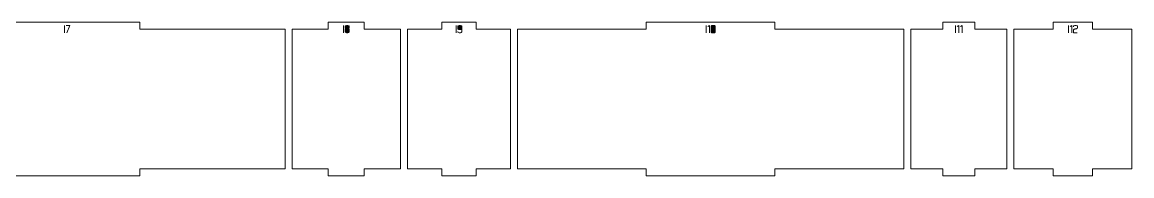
# Model space of a CAD drawing. Header units: centimetres. Extents: x -249 to 275, y -506 to 461.
# Drawn here: x -185.85 to -138.28, y -199.91 to -193.31 of the extents above; entities that cross this region are included whole.
import ezdxf

# ---------------------------------------------------------------- set-up
doc = ezdxf.new("R2010")
doc.units = ezdxf.units.CM
doc.header["$MEASUREMENT"] = 0
doc.layers.add('Capa 1', color=7, linetype='Continuous')

msp = doc.modelspace()

# ---------------------------------------------------------------- hatches: boundary and pattern name
at = {"layer": 'Capa 1', "true_color": 0x3e4095}
h = msp.add_hatch(color=175, dxfattribs=at)
edge = h.paths.add_edge_path()
edge.add_spline(control_points=[(-184.04677, -193.766), (-184.04677, -193.766), (-184.04677, -193.4491), (-184.04677, -193.4491), (-184.04677, -193.4491), (-184.04677, -193.766), (-184.04677, -193.766)], knot_values=[0, 0, 0, 0, 0.5, 0.5, 0.5, 1, 1, 1, 1], degree=3, periodic=1)
h = msp.add_hatch(color=175, dxfattribs=at)
edge = h.paths.add_edge_path()
edge.add_spline(control_points=[(-183.93487, -193.766), (-183.93487, -193.766), (-183.81379, -193.44956), (-183.81379, -193.44956), (-183.81379, -193.44956), (-183.97339, -193.44956), (-183.97339, -193.44956), (-183.97339, -193.44956), (-183.81379, -193.44956), (-183.81379, -193.44956), (-183.81379, -193.44956), (-183.93487, -193.766), (-183.93487, -193.766)], knot_values=[0, 0, 0, 0, 0.25, 0.25, 0.25, 0.5, 0.5, 0.5, 0.75, 0.75, 0.75, 1, 1, 1, 1], degree=3, periodic=1)
h = msp.add_hatch(color=175, dxfattribs=at)
edge = h.paths.add_edge_path()
edge.add_spline(control_points=[(-172.07949, -193.766), (-172.07949, -193.766), (-172.07949, -193.4491), (-172.07949, -193.4491), (-172.07949, -193.4491), (-172.07949, -193.766), (-172.07949, -193.766)], knot_values=[0, 0, 0, 0, 0.5, 0.5, 0.5, 1, 1, 1, 1], degree=3, periodic=1)
h = msp.add_hatch(color=175, dxfattribs=at)
edge = h.paths.add_edge_path()
edge.add_spline(control_points=[(-172.00611, -193.55917), (-172.00611, -193.56712), (-172.00045, -193.5743), (-171.98914, -193.58072), (-171.97783, -193.58714), (-171.95597, -193.59142), (-171.92356, -193.59356), (-171.89115, -193.59142), (-171.86929, -193.58714), (-171.85798, -193.58072), (-171.84667, -193.5743), (-171.84101, -193.56712), (-171.84101, -193.55917), (-171.84101, -193.55917), (-171.84101, -193.48487), (-171.84101, -193.48487), (-171.84101, -193.47509), (-171.84888, -193.46676), (-171.86463, -193.45988), (-171.88037, -193.453), (-171.90002, -193.44956), (-171.92356, -193.44956), (-171.9471, -193.44956), (-171.96675, -193.453), (-171.98249, -193.45988), (-171.99824, -193.46676), (-172.00611, -193.47509), (-172.00611, -193.48487), (-172.00611, -193.48487), (-172.00611, -193.55917), (-172.00611, -193.55917)], knot_values=[0, 0, 0, 0, 0.1, 0.1, 0.1, 0.2, 0.2, 0.2, 0.3, 0.3, 0.3, 0.4, 0.4, 0.4, 0.5, 0.5, 0.5, 0.6, 0.6, 0.6, 0.7, 0.7, 0.7, 0.8, 0.8, 0.8, 0.9, 0.9, 0.9, 1, 1, 1, 1], degree=3, periodic=1)
h = msp.add_hatch(color=175, dxfattribs=at)
edge = h.paths.add_edge_path()
edge.add_spline(control_points=[(-171.92356, -193.766), (-171.9471, -193.766), (-171.96675, -193.76256), (-171.98249, -193.75568), (-171.99824, -193.7488), (-172.00611, -193.74047), (-172.00611, -193.73069), (-172.00611, -193.73069), (-172.00611, -193.6275), (-172.00611, -193.6275), (-172.00611, -193.61924), (-172.00045, -193.61206), (-171.98914, -193.60595), (-171.97783, -193.59983), (-171.95597, -193.5957), (-171.92356, -193.59356), (-171.95597, -193.59142), (-171.97783, -193.58714), (-171.98914, -193.58072), (-172.00045, -193.5743), (-172.00611, -193.56712), (-172.00611, -193.55917), (-172.00611, -193.55917), (-172.00611, -193.48487), (-172.00611, -193.48487), (-172.00611, -193.47509), (-171.99824, -193.46676), (-171.98249, -193.45988), (-171.96675, -193.453), (-171.9471, -193.44956), (-171.92356, -193.44956), (-171.90002, -193.44956), (-171.88037, -193.453), (-171.86463, -193.45988), (-171.84888, -193.46676), (-171.84101, -193.47509), (-171.84101, -193.48487), (-171.84101, -193.48487), (-171.84101, -193.55917), (-171.84101, -193.55917), (-171.84101, -193.56712), (-171.84667, -193.5743), (-171.85798, -193.58072), (-171.86929, -193.58714), (-171.89115, -193.59142), (-171.92356, -193.59356), (-171.89115, -193.5957), (-171.86929, -193.59983), (-171.85798, -193.60595), (-171.84667, -193.61206), (-171.84101, -193.61924), (-171.84101, -193.6275), (-171.84101, -193.6275), (-171.84101, -193.73069), (-171.84101, -193.73069), (-171.84101, -193.74047), (-171.84888, -193.7488), (-171.86463, -193.75568), (-171.88037, -193.76256), (-171.90002, -193.766), (-171.92356, -193.766)], knot_values=[0, 0, 0, 0, 0.05, 0.05, 0.05, 0.1, 0.1, 0.1, 0.15, 0.15, 0.15, 0.2, 0.2, 0.2, 0.25, 0.25, 0.25, 0.3, 0.3, 0.3, 0.35, 0.35, 0.35, 0.4, 0.4, 0.4, 0.45, 0.45, 0.45, 0.5, 0.5, 0.5, 0.55, 0.55, 0.55, 0.6, 0.6, 0.6, 0.65, 0.65, 0.65, 0.7, 0.7, 0.7, 0.75, 0.75, 0.75, 0.8, 0.8, 0.8, 0.85, 0.85, 0.85, 0.9, 0.9, 0.9, 0.95, 0.95, 0.95, 1, 1, 1, 1], degree=3, periodic=1)
h = msp.add_hatch(color=175, dxfattribs=at)
edge = h.paths.add_edge_path()
edge.add_spline(control_points=[(-172.00611, -193.73069), (-172.00611, -193.74047), (-171.99824, -193.7488), (-171.98249, -193.75568), (-171.96675, -193.76256), (-171.9471, -193.766), (-171.92356, -193.766), (-171.90002, -193.766), (-171.88037, -193.76256), (-171.86463, -193.75568), (-171.84888, -193.7488), (-171.84101, -193.74047), (-171.84101, -193.73069), (-171.84101, -193.73069), (-171.84101, -193.6275), (-171.84101, -193.6275), (-171.84101, -193.61924), (-171.84667, -193.61206), (-171.85798, -193.60595), (-171.86929, -193.59983), (-171.89115, -193.5957), (-171.92356, -193.59356), (-171.95597, -193.5957), (-171.97783, -193.59983), (-171.98914, -193.60595), (-172.00045, -193.61206), (-172.00611, -193.61924), (-172.00611, -193.6275), (-172.00611, -193.6275), (-172.00611, -193.73069), (-172.00611, -193.73069)], knot_values=[0, 0, 0, 0, 0.1, 0.1, 0.1, 0.2, 0.2, 0.2, 0.3, 0.3, 0.3, 0.4, 0.4, 0.4, 0.5, 0.5, 0.5, 0.6, 0.6, 0.6, 0.7, 0.7, 0.7, 0.8, 0.8, 0.8, 0.9, 0.9, 0.9, 1, 1, 1, 1], degree=3, periodic=1)
h = msp.add_hatch(color=175, dxfattribs=at)
edge = h.paths.add_edge_path()
edge.add_spline(control_points=[(-167.24817, -193.766), (-167.24817, -193.766), (-167.24817, -193.4491), (-167.24817, -193.4491), (-167.24817, -193.4491), (-167.24817, -193.766), (-167.24817, -193.766)], knot_values=[0, 0, 0, 0, 0.5, 0.5, 0.5, 1, 1, 1, 1], degree=3, periodic=1)
h = msp.add_hatch(color=175, dxfattribs=at)
edge = h.paths.add_edge_path()
edge.add_spline(control_points=[(-167.17479, -193.59219), (-167.17479, -193.60197), (-167.16692, -193.6103), (-167.15117, -193.61718), (-167.13543, -193.62406), (-167.11578, -193.6275), (-167.09224, -193.6275), (-167.069, -193.62811), (-167.04944, -193.62528), (-167.03354, -193.61902), (-167.01764, -193.61275), (-167.00969, -193.6038), (-167.00969, -193.59219), (-167.00969, -193.59219), (-167.00969, -193.48487), (-167.00969, -193.48487), (-167.00969, -193.47509), (-167.01756, -193.46676), (-167.03331, -193.45988), (-167.04905, -193.453), (-167.0687, -193.44956), (-167.09224, -193.44956), (-167.11578, -193.44956), (-167.13543, -193.453), (-167.15117, -193.45988), (-167.16692, -193.46676), (-167.17479, -193.47509), (-167.17479, -193.48487), (-167.17479, -193.48487), (-167.17479, -193.59219), (-167.17479, -193.59219)], knot_values=[0, 0, 0, 0, 0.1, 0.1, 0.1, 0.2, 0.2, 0.2, 0.3, 0.3, 0.3, 0.4, 0.4, 0.4, 0.5, 0.5, 0.5, 0.6, 0.6, 0.6, 0.7, 0.7, 0.7, 0.8, 0.8, 0.8, 0.9, 0.9, 0.9, 1, 1, 1, 1], degree=3, periodic=1)
h = msp.add_hatch(color=175, dxfattribs=at)
edge = h.paths.add_edge_path()
edge.add_spline(control_points=[(-167.09224, -193.766), (-167.11578, -193.766), (-167.13543, -193.76256), (-167.15117, -193.75568), (-167.16692, -193.7488), (-167.17479, -193.74047), (-167.17479, -193.73069), (-167.17479, -193.73069), (-167.17479, -193.70546), (-167.17479, -193.70546), (-167.17479, -193.70546), (-167.17479, -193.73069), (-167.17479, -193.73069), (-167.17479, -193.74047), (-167.16692, -193.7488), (-167.15117, -193.75568), (-167.13543, -193.76256), (-167.11578, -193.766), (-167.09224, -193.766), (-167.0687, -193.766), (-167.04905, -193.76256), (-167.03331, -193.75568), (-167.01756, -193.7488), (-167.00969, -193.74047), (-167.00969, -193.73069), (-167.00969, -193.73069), (-167.00969, -193.59219), (-167.00969, -193.59219), (-167.00969, -193.6038), (-167.01764, -193.61275), (-167.03354, -193.61902), (-167.04944, -193.62528), (-167.069, -193.62811), (-167.09224, -193.6275), (-167.11578, -193.6275), (-167.13543, -193.62406), (-167.15117, -193.61718), (-167.16692, -193.6103), (-167.17479, -193.60197), (-167.17479, -193.59219), (-167.17479, -193.59219), (-167.17479, -193.48487), (-167.17479, -193.48487), (-167.17479, -193.47509), (-167.16692, -193.46676), (-167.15117, -193.45988), (-167.13543, -193.453), (-167.11578, -193.44956), (-167.09224, -193.44956), (-167.0687, -193.44956), (-167.04905, -193.453), (-167.03331, -193.45988), (-167.01756, -193.46676), (-167.00969, -193.47509), (-167.00969, -193.48487), (-167.00969, -193.48487), (-167.00969, -193.59219), (-167.00969, -193.59219), (-167.00969, -193.59219), (-167.00969, -193.73069), (-167.00969, -193.73069), (-167.00969, -193.74047), (-167.01756, -193.7488), (-167.03331, -193.75568), (-167.04905, -193.76256), (-167.0687, -193.766), (-167.09224, -193.766)], knot_values=[0, 0, 0, 0, 0.04545455, 0.04545455, 0.04545455, 0.09090909, 0.09090909, 0.09090909, 0.13636364, 0.13636364, 0.13636364, 0.18181818, 0.18181818, 0.18181818, 0.22727273, 0.22727273, 0.22727273, 0.27272727, 0.27272727, 0.27272727, 0.31818182, 0.31818182, 0.31818182, 0.36363636, 0.36363636, 0.36363636, 0.40909091, 0.40909091, 0.40909091, 0.45454545, 0.45454545, 0.45454545, 0.5, 0.5, 0.5, 0.54545455, 0.54545455, 0.54545455, 0.59090909, 0.59090909, 0.59090909, 0.63636364, 0.63636364, 0.63636364, 0.68181818, 0.68181818, 0.68181818, 0.72727273, 0.72727273, 0.72727273, 0.77272727, 0.77272727, 0.77272727, 0.81818182, 0.81818182, 0.81818182, 0.86363636, 0.86363636, 0.86363636, 0.90909091, 0.90909091, 0.90909091, 0.95454545, 0.95454545, 0.95454545, 1, 1, 1, 1], degree=3, periodic=1)
h = msp.add_hatch(color=175, dxfattribs=at)
edge = h.paths.add_edge_path()
edge.add_spline(control_points=[(-156.52958, -193.766), (-156.52958, -193.766), (-156.52958, -193.4491), (-156.52958, -193.4491), (-156.52958, -193.4491), (-156.52958, -193.766), (-156.52958, -193.766)], knot_values=[0, 0, 0, 0, 0.5, 0.5, 0.5, 1, 1, 1, 1], degree=3, periodic=1)
h = msp.add_hatch(color=175, dxfattribs=at)
edge = h.paths.add_edge_path()
edge.add_spline(control_points=[(-156.38007, -193.4491), (-156.38007, -193.4491), (-156.4562, -193.50184), (-156.4562, -193.50184), (-156.4562, -193.50184), (-156.38007, -193.4491), (-156.38007, -193.4491), (-156.38007, -193.4491), (-156.38007, -193.766), (-156.38007, -193.766), (-156.38007, -193.766), (-156.38007, -193.4491), (-156.38007, -193.4491)], knot_values=[0, 0, 0, 0, 0.25, 0.25, 0.25, 0.5, 0.5, 0.5, 0.75, 0.75, 0.75, 1, 1, 1, 1], degree=3, periodic=1)
h = msp.add_hatch(color=175, dxfattribs=at)
edge = h.paths.add_edge_path()
edge.add_spline(control_points=[(-156.30944, -193.74215), (-156.30944, -193.75194), (-156.30157, -193.75836), (-156.28582, -193.76141), (-156.27008, -193.76447), (-156.25043, -193.766), (-156.22689, -193.766), (-156.20335, -193.766), (-156.1837, -193.76447), (-156.16796, -193.76141), (-156.15221, -193.75836), (-156.14434, -193.75194), (-156.14434, -193.74215), (-156.14434, -193.74215), (-156.14434, -193.47387), (-156.14434, -193.47387), (-156.14434, -193.46408), (-156.15221, -193.45758), (-156.16796, -193.45437), (-156.1837, -193.45116), (-156.20335, -193.44956), (-156.22689, -193.44956), (-156.25043, -193.44956), (-156.27008, -193.45116), (-156.28582, -193.45437), (-156.30157, -193.45758), (-156.30944, -193.46408), (-156.30944, -193.47387), (-156.30944, -193.47387), (-156.30944, -193.74215), (-156.30944, -193.74215)], knot_values=[0, 0, 0, 0, 0.1, 0.1, 0.1, 0.2, 0.2, 0.2, 0.3, 0.3, 0.3, 0.4, 0.4, 0.4, 0.5, 0.5, 0.5, 0.6, 0.6, 0.6, 0.7, 0.7, 0.7, 0.8, 0.8, 0.8, 0.9, 0.9, 0.9, 1, 1, 1, 1], degree=3, periodic=1)
h = msp.add_hatch(color=175, dxfattribs=at)
edge = h.paths.add_edge_path()
edge.add_spline(control_points=[(-156.14434, -193.74215), (-156.14434, -193.75194), (-156.15221, -193.75836), (-156.16796, -193.76141), (-156.1837, -193.76447), (-156.20335, -193.766), (-156.22689, -193.766), (-156.25043, -193.766), (-156.27008, -193.76447), (-156.28582, -193.76141), (-156.30157, -193.75836), (-156.30944, -193.75194), (-156.30944, -193.74215), (-156.30944, -193.74215), (-156.30944, -193.47387), (-156.30944, -193.47387), (-156.30944, -193.46408), (-156.30157, -193.45758), (-156.28582, -193.45437), (-156.27008, -193.45116), (-156.25043, -193.44956), (-156.22689, -193.44956), (-156.20335, -193.44956), (-156.1837, -193.45116), (-156.16796, -193.45437), (-156.15221, -193.45758), (-156.14434, -193.46408), (-156.14434, -193.47387), (-156.14434, -193.47387), (-156.14434, -193.74215), (-156.14434, -193.74215)], knot_values=[0, 0, 0, 0, 0.1, 0.1, 0.1, 0.2, 0.2, 0.2, 0.3, 0.3, 0.3, 0.4, 0.4, 0.4, 0.5, 0.5, 0.5, 0.6, 0.6, 0.6, 0.7, 0.7, 0.7, 0.8, 0.8, 0.8, 0.9, 0.9, 0.9, 1, 1, 1, 1], degree=3, periodic=1)
h = msp.add_hatch(color=175, dxfattribs=at)
edge = h.paths.add_edge_path()
edge.add_spline(control_points=[(-145.84018, -193.766), (-145.84018, -193.766), (-145.84018, -193.4491), (-145.84018, -193.4491), (-145.84018, -193.4491), (-145.84018, -193.766), (-145.84018, -193.766)], knot_values=[0, 0, 0, 0, 0.5, 0.5, 0.5, 1, 1, 1, 1], degree=3, periodic=1)
h = msp.add_hatch(color=175, dxfattribs=at)
edge = h.paths.add_edge_path()
edge.add_spline(control_points=[(-145.69067, -193.4491), (-145.69067, -193.4491), (-145.7668, -193.50184), (-145.7668, -193.50184), (-145.7668, -193.50184), (-145.69067, -193.4491), (-145.69067, -193.4491), (-145.69067, -193.4491), (-145.69067, -193.766), (-145.69067, -193.766), (-145.69067, -193.766), (-145.69067, -193.4491), (-145.69067, -193.4491)], knot_values=[0, 0, 0, 0, 0.25, 0.25, 0.25, 0.5, 0.5, 0.5, 0.75, 0.75, 0.75, 1, 1, 1, 1], degree=3, periodic=1)
h = msp.add_hatch(color=175, dxfattribs=at)
edge = h.paths.add_edge_path()
edge.add_spline(control_points=[(-145.54391, -193.4491), (-145.54391, -193.4491), (-145.62004, -193.50184), (-145.62004, -193.50184), (-145.62004, -193.50184), (-145.54391, -193.4491), (-145.54391, -193.4491), (-145.54391, -193.4491), (-145.54391, -193.766), (-145.54391, -193.766), (-145.54391, -193.766), (-145.54391, -193.4491), (-145.54391, -193.4491)], knot_values=[0, 0, 0, 0, 0.25, 0.25, 0.25, 0.5, 0.5, 0.5, 0.75, 0.75, 0.75, 1, 1, 1, 1], degree=3, periodic=1)
h = msp.add_hatch(color=175, dxfattribs=at)
edge = h.paths.add_edge_path()
edge.add_spline(control_points=[(-140.99591, -193.766), (-140.99591, -193.766), (-140.99591, -193.4491), (-140.99591, -193.4491), (-140.99591, -193.4491), (-140.99591, -193.766), (-140.99591, -193.766)], knot_values=[0, 0, 0, 0, 0.5, 0.5, 0.5, 1, 1, 1, 1], degree=3, periodic=1)
h = msp.add_hatch(color=175, dxfattribs=at)
edge = h.paths.add_edge_path()
edge.add_spline(control_points=[(-140.8464, -193.4491), (-140.8464, -193.4491), (-140.92253, -193.50184), (-140.92253, -193.50184), (-140.92253, -193.50184), (-140.8464, -193.4491), (-140.8464, -193.4491), (-140.8464, -193.4491), (-140.8464, -193.766), (-140.8464, -193.766), (-140.8464, -193.766), (-140.8464, -193.4491), (-140.8464, -193.4491)], knot_values=[0, 0, 0, 0, 0.25, 0.25, 0.25, 0.5, 0.5, 0.5, 0.75, 0.75, 0.75, 1, 1, 1, 1], degree=3, periodic=1)
h = msp.add_hatch(color=175, dxfattribs=at)
edge = h.paths.add_edge_path()
edge.add_spline(control_points=[(-140.77623, -193.766), (-140.77623, -193.766), (-140.77623, -193.63346), (-140.77623, -193.63346), (-140.77531, -193.62154), (-140.76446, -193.61237), (-140.74367, -193.60595), (-140.73511, -193.60533), (-140.72693, -193.60434), (-140.71913, -193.60296), (-140.71134, -193.60159), (-140.70346, -193.60014), (-140.69551, -193.59861), (-140.68084, -193.59616), (-140.6696, -193.59417), (-140.66181, -193.59265), (-140.65401, -193.59112), (-140.64644, -193.58913), (-140.6391, -193.58668), (-140.62015, -193.57965), (-140.61067, -193.57063), (-140.61067, -193.55963), (-140.61067, -193.55963), (-140.61067, -193.48487), (-140.61067, -193.48487), (-140.61067, -193.47509), (-140.61854, -193.46676), (-140.63429, -193.45988), (-140.65003, -193.453), (-140.66968, -193.44956), (-140.69322, -193.44956), (-140.71676, -193.44956), (-140.73641, -193.453), (-140.75215, -193.45988), (-140.7679, -193.46676), (-140.77577, -193.47509), (-140.77577, -193.48487), (-140.77577, -193.48487), (-140.77577, -193.50734), (-140.77577, -193.50734), (-140.77577, -193.50734), (-140.77577, -193.48487), (-140.77577, -193.48487), (-140.77577, -193.47509), (-140.7679, -193.46676), (-140.75215, -193.45988), (-140.73641, -193.453), (-140.71676, -193.44956), (-140.69322, -193.44956), (-140.66968, -193.44956), (-140.65003, -193.453), (-140.63429, -193.45988), (-140.61854, -193.46676), (-140.61067, -193.47509), (-140.61067, -193.48487), (-140.61067, -193.48487), (-140.61067, -193.55963), (-140.61067, -193.55963), (-140.61067, -193.57063), (-140.62015, -193.57965), (-140.6391, -193.58668), (-140.64644, -193.58913), (-140.65401, -193.59112), (-140.66181, -193.59265), (-140.6696, -193.59417), (-140.68084, -193.59616), (-140.69551, -193.59861), (-140.70346, -193.60014), (-140.71134, -193.60159), (-140.71913, -193.60296), (-140.72693, -193.60434), (-140.73511, -193.60533), (-140.74367, -193.60595), (-140.76446, -193.61237), (-140.77531, -193.62154), (-140.77623, -193.63346), (-140.77623, -193.63346), (-140.77623, -193.766), (-140.77623, -193.766), (-140.77623, -193.766), (-140.61938, -193.766), (-140.61938, -193.766), (-140.61938, -193.766), (-140.77623, -193.766), (-140.77623, -193.766)], knot_values=[0, 0, 0, 0, 0.03571429, 0.03571429, 0.03571429, 0.07142857, 0.07142857, 0.07142857, 0.10714286, 0.10714286, 0.10714286, 0.14285714, 0.14285714, 0.14285714, 0.17857143, 0.17857143, 0.17857143, 0.21428571, 0.21428571, 0.21428571, 0.25, 0.25, 0.25, 0.28571429, 0.28571429, 0.28571429, 0.32142857, 0.32142857, 0.32142857, 0.35714286, 0.35714286, 0.35714286, 0.39285714, 0.39285714, 0.39285714, 0.42857143, 0.42857143, 0.42857143, 0.46428571, 0.46428571, 0.46428571, 0.5, 0.5, 0.5, 0.53571429, 0.53571429, 0.53571429, 0.57142857, 0.57142857, 0.57142857, 0.60714286, 0.60714286, 0.60714286, 0.64285714, 0.64285714, 0.64285714, 0.67857143, 0.67857143, 0.67857143, 0.71428571, 0.71428571, 0.71428571, 0.75, 0.75, 0.75, 0.78571429, 0.78571429, 0.78571429, 0.82142857, 0.82142857, 0.82142857, 0.85714286, 0.85714286, 0.85714286, 0.89285714, 0.89285714, 0.89285714, 0.92857143, 0.92857143, 0.92857143, 0.96428571, 0.96428571, 0.96428571, 1, 1, 1, 1], degree=3, periodic=1)

# ---------------------------------------------------------------- linework, layer by layer
at = {"layer": 'Capa 1', "color": 240, "lineweight": 9}
for points in [[(-193.27777, -193.6088), (-193.27777, -193.6088), (-193.27777, -199.6088), (-193.27777, -199.6088), (-193.27777, -199.6088), (-187.04612, -199.6088), (-187.04612, -199.6088), (-187.04612, -199.6088), (-187.04612, -199.9088), (-187.04612, -199.9088), (-187.04612, -199.9088), (-180.81446, -199.9088), (-180.81446, -199.9088), (-180.81446, -199.9088), (-180.81446, -199.6088), (-180.81446, -199.6088), (-180.81446, -199.6088), (-174.5828, -199.6088), (-174.5828, -199.6088), (-174.5828, -199.6088), (-174.5828, -193.6088), (-174.5828, -193.6088), (-174.5828, -193.6088), (-180.81446, -193.6088), (-180.81446, -193.6088), (-180.81446, -193.6088), (-180.81446, -193.3088), (-180.81446, -193.3088), (-180.81446, -193.3088), (-187.04612, -193.3088), (-187.04612, -193.3088), (-187.04612, -193.3088), (-187.04612, -193.6088), (-187.04612, -193.6088), (-187.04612, -193.6088), (-193.27777, -193.6088), (-193.27777, -193.6088)], [(-174.2828, -193.6088), (-174.2828, -193.6088), (-174.2828, -199.6088), (-174.2828, -199.6088), (-174.2828, -199.6088), (-172.73444, -199.6088), (-172.73444, -199.6088), (-172.73444, -199.6088), (-172.73444, -199.9088), (-172.73444, -199.9088), (-172.73444, -199.9088), (-171.18608, -199.9088), (-171.18608, -199.9088), (-171.18608, -199.9088), (-171.18608, -199.6088), (-171.18608, -199.6088), (-171.18608, -199.6088), (-169.63771, -199.6088), (-169.63771, -199.6088), (-169.63771, -199.6088), (-169.63771, -193.6088), (-169.63771, -193.6088), (-169.63771, -193.6088), (-171.18608, -193.6088), (-171.18608, -193.6088), (-171.18608, -193.6088), (-171.18608, -193.3088), (-171.18608, -193.3088), (-171.18608, -193.3088), (-172.73444, -193.3088), (-172.73444, -193.3088), (-172.73444, -193.3088), (-172.73444, -193.6088), (-172.73444, -193.6088), (-172.73444, -193.6088), (-174.2828, -193.6088), (-174.2828, -193.6088)], [(-169.33771, -193.6088), (-169.33771, -193.6088), (-169.33771, -199.6088), (-169.33771, -199.6088), (-169.33771, -199.6088), (-167.86519, -199.6088), (-167.86519, -199.6088), (-167.86519, -199.6088), (-167.86519, -199.9088), (-167.86519, -199.9088), (-167.86519, -199.9088), (-166.39267, -199.9088), (-166.39267, -199.9088), (-166.39267, -199.9088), (-166.39267, -199.6088), (-166.39267, -199.6088), (-166.39267, -199.6088), (-164.92015, -199.6088), (-164.92015, -199.6088), (-164.92015, -199.6088), (-164.92015, -193.6088), (-164.92015, -193.6088), (-164.92015, -193.6088), (-166.39267, -193.6088), (-166.39267, -193.6088), (-166.39267, -193.6088), (-166.39267, -193.3088), (-166.39267, -193.3088), (-166.39267, -193.3088), (-167.86519, -193.3088), (-167.86519, -193.3088), (-167.86519, -193.3088), (-167.86519, -193.6088), (-167.86519, -193.6088), (-167.86519, -193.6088), (-169.33771, -193.6088), (-169.33771, -193.6088)], [(-164.62015, -193.6088), (-164.62015, -193.6088), (-164.62015, -199.6088), (-164.62015, -199.6088), (-164.62015, -199.6088), (-159.09802, -199.6088), (-159.09802, -199.6088), (-159.09802, -199.6088), (-159.09802, -199.9088), (-159.09802, -199.9088), (-159.09802, -199.9088), (-153.57589, -199.9088), (-153.57589, -199.9088), (-153.57589, -199.9088), (-153.57589, -199.6088), (-153.57589, -199.6088), (-153.57589, -199.6088), (-148.05377, -199.6088), (-148.05377, -199.6088), (-148.05377, -199.6088), (-148.05377, -193.6088), (-148.05377, -193.6088), (-148.05377, -193.6088), (-153.57589, -193.6088), (-153.57589, -193.6088), (-153.57589, -193.6088), (-153.57589, -193.3088), (-153.57589, -193.3088), (-153.57589, -193.3088), (-159.09802, -193.3088), (-159.09802, -193.3088), (-159.09802, -193.3088), (-159.09802, -193.6088), (-159.09802, -193.6088), (-159.09802, -193.6088), (-164.62015, -193.6088), (-164.62015, -193.6088)], [(-147.75377, -193.6088), (-147.75377, -193.6088), (-147.75377, -199.6088), (-147.75377, -199.6088), (-147.75377, -199.6088), (-146.37928, -199.6088), (-146.37928, -199.6088), (-146.37928, -199.6088), (-146.37928, -199.9088), (-146.37928, -199.9088), (-146.37928, -199.9088), (-145.00479, -199.9088), (-145.00479, -199.9088), (-145.00479, -199.9088), (-145.00479, -199.6088), (-145.00479, -199.6088), (-145.00479, -199.6088), (-143.63031, -199.6088), (-143.63031, -199.6088), (-143.63031, -199.6088), (-143.63031, -193.6088), (-143.63031, -193.6088), (-143.63031, -193.6088), (-145.00479, -193.6088), (-145.00479, -193.6088), (-145.00479, -193.6088), (-145.00479, -193.3088), (-145.00479, -193.3088), (-145.00479, -193.3088), (-146.37928, -193.3088), (-146.37928, -193.3088), (-146.37928, -193.3088), (-146.37928, -193.6088), (-146.37928, -193.6088), (-146.37928, -193.6088), (-147.75377, -193.6088), (-147.75377, -193.6088)], [(-143.33031, -193.6088), (-143.33031, -193.6088), (-143.33031, -199.6088), (-143.33031, -199.6088), (-143.33031, -199.6088), (-141.64563, -199.6088), (-141.64563, -199.6088), (-141.64563, -199.6088), (-141.64563, -199.9088), (-141.64563, -199.9088), (-141.64563, -199.9088), (-139.96095, -199.9088), (-139.96095, -199.9088), (-139.96095, -199.9088), (-139.96095, -199.6088), (-139.96095, -199.6088), (-139.96095, -199.6088), (-138.27628, -199.6088), (-138.27628, -199.6088), (-138.27628, -199.6088), (-138.27628, -193.6088), (-138.27628, -193.6088), (-138.27628, -193.6088), (-139.96095, -193.6088), (-139.96095, -193.6088), (-139.96095, -193.6088), (-139.96095, -193.3088), (-139.96095, -193.3088), (-139.96095, -193.3088), (-141.64563, -193.3088), (-141.64563, -193.3088), (-141.64563, -193.3088), (-141.64563, -193.6088), (-141.64563, -193.6088), (-141.64563, -193.6088), (-143.33031, -193.6088), (-143.33031, -193.6088)]]:
    msp.add_open_spline(points, degree=3, knots=[0, 0, 0, 0, 0.08333333, 0.08333333, 0.08333333, 0.16666667, 0.16666667, 0.16666667, 0.25, 0.25, 0.25, 0.33333333, 0.33333333, 0.33333333, 0.41666667, 0.41666667, 0.41666667, 0.5, 0.5, 0.5, 0.58333333, 0.58333333, 0.58333333, 0.66666667, 0.66666667, 0.66666667, 0.75, 0.75, 0.75, 0.83333333, 0.83333333, 0.83333333, 0.91666667, 0.91666667, 0.91666667, 1, 1, 1, 1], dxfattribs=at)
at = {"layer": 'Capa 1', "color": 114, "lineweight": 9}
for points, knots in [([(-184.04677, -193.766), (-184.04677, -193.766), (-184.04677, -193.4491), (-184.04677, -193.4491), (-184.04677, -193.4491), (-184.04677, -193.766), (-184.04677, -193.766)], [0, 0, 0, 0, 0.5, 0.5, 0.5, 1, 1, 1, 1]), ([(-183.93487, -193.766), (-183.93487, -193.766), (-183.81379, -193.44956), (-183.81379, -193.44956), (-183.81379, -193.44956), (-183.97339, -193.44956), (-183.97339, -193.44956), (-183.97339, -193.44956), (-183.81379, -193.44956), (-183.81379, -193.44956), (-183.81379, -193.44956), (-183.93487, -193.766), (-183.93487, -193.766)], [0, 0, 0, 0, 0.25, 0.25, 0.25, 0.5, 0.5, 0.5, 0.75, 0.75, 0.75, 1, 1, 1, 1]), ([(-172.07949, -193.766), (-172.07949, -193.766), (-172.07949, -193.4491), (-172.07949, -193.4491), (-172.07949, -193.4491), (-172.07949, -193.766), (-172.07949, -193.766)], [0, 0, 0, 0, 0.5, 0.5, 0.5, 1, 1, 1, 1]), ([(-172.00611, -193.55917), (-172.00611, -193.56712), (-172.00045, -193.5743), (-171.98914, -193.58072), (-171.97783, -193.58714), (-171.95597, -193.59142), (-171.92356, -193.59356), (-171.89115, -193.59142), (-171.86929, -193.58714), (-171.85798, -193.58072), (-171.84667, -193.5743), (-171.84101, -193.56712), (-171.84101, -193.55917), (-171.84101, -193.55917), (-171.84101, -193.48487), (-171.84101, -193.48487), (-171.84101, -193.47509), (-171.84888, -193.46676), (-171.86463, -193.45988), (-171.88037, -193.453), (-171.90002, -193.44956), (-171.92356, -193.44956), (-171.9471, -193.44956), (-171.96675, -193.453), (-171.98249, -193.45988), (-171.99824, -193.46676), (-172.00611, -193.47509), (-172.00611, -193.48487), (-172.00611, -193.48487), (-172.00611, -193.55917), (-172.00611, -193.55917)], [0, 0, 0, 0, 0.1, 0.1, 0.1, 0.2, 0.2, 0.2, 0.3, 0.3, 0.3, 0.4, 0.4, 0.4, 0.5, 0.5, 0.5, 0.6, 0.6, 0.6, 0.7, 0.7, 0.7, 0.8, 0.8, 0.8, 0.9, 0.9, 0.9, 1, 1, 1, 1]), ([(-171.92356, -193.766), (-171.9471, -193.766), (-171.96675, -193.76256), (-171.98249, -193.75568), (-171.99824, -193.7488), (-172.00611, -193.74047), (-172.00611, -193.73069), (-172.00611, -193.73069), (-172.00611, -193.6275), (-172.00611, -193.6275), (-172.00611, -193.61924), (-172.00045, -193.61206), (-171.98914, -193.60595), (-171.97783, -193.59983), (-171.95597, -193.5957), (-171.92356, -193.59356), (-171.95597, -193.59142), (-171.97783, -193.58714), (-171.98914, -193.58072), (-172.00045, -193.5743), (-172.00611, -193.56712), (-172.00611, -193.55917), (-172.00611, -193.55917), (-172.00611, -193.48487), (-172.00611, -193.48487), (-172.00611, -193.47509), (-171.99824, -193.46676), (-171.98249, -193.45988), (-171.96675, -193.453), (-171.9471, -193.44956), (-171.92356, -193.44956), (-171.90002, -193.44956), (-171.88037, -193.453), (-171.86463, -193.45988), (-171.84888, -193.46676), (-171.84101, -193.47509), (-171.84101, -193.48487), (-171.84101, -193.48487), (-171.84101, -193.55917), (-171.84101, -193.55917), (-171.84101, -193.56712), (-171.84667, -193.5743), (-171.85798, -193.58072), (-171.86929, -193.58714), (-171.89115, -193.59142), (-171.92356, -193.59356), (-171.89115, -193.5957), (-171.86929, -193.59983), (-171.85798, -193.60595), (-171.84667, -193.61206), (-171.84101, -193.61924), (-171.84101, -193.6275), (-171.84101, -193.6275), (-171.84101, -193.73069), (-171.84101, -193.73069), (-171.84101, -193.74047), (-171.84888, -193.7488), (-171.86463, -193.75568), (-171.88037, -193.76256), (-171.90002, -193.766), (-171.92356, -193.766)], [0, 0, 0, 0, 0.05, 0.05, 0.05, 0.1, 0.1, 0.1, 0.15, 0.15, 0.15, 0.2, 0.2, 0.2, 0.25, 0.25, 0.25, 0.3, 0.3, 0.3, 0.35, 0.35, 0.35, 0.4, 0.4, 0.4, 0.45, 0.45, 0.45, 0.5, 0.5, 0.5, 0.55, 0.55, 0.55, 0.6, 0.6, 0.6, 0.65, 0.65, 0.65, 0.7, 0.7, 0.7, 0.75, 0.75, 0.75, 0.8, 0.8, 0.8, 0.85, 0.85, 0.85, 0.9, 0.9, 0.9, 0.95, 0.95, 0.95, 1, 1, 1, 1]), ([(-172.00611, -193.73069), (-172.00611, -193.74047), (-171.99824, -193.7488), (-171.98249, -193.75568), (-171.96675, -193.76256), (-171.9471, -193.766), (-171.92356, -193.766), (-171.90002, -193.766), (-171.88037, -193.76256), (-171.86463, -193.75568), (-171.84888, -193.7488), (-171.84101, -193.74047), (-171.84101, -193.73069), (-171.84101, -193.73069), (-171.84101, -193.6275), (-171.84101, -193.6275), (-171.84101, -193.61924), (-171.84667, -193.61206), (-171.85798, -193.60595), (-171.86929, -193.59983), (-171.89115, -193.5957), (-171.92356, -193.59356), (-171.95597, -193.5957), (-171.97783, -193.59983), (-171.98914, -193.60595), (-172.00045, -193.61206), (-172.00611, -193.61924), (-172.00611, -193.6275), (-172.00611, -193.6275), (-172.00611, -193.73069), (-172.00611, -193.73069)], [0, 0, 0, 0, 0.1, 0.1, 0.1, 0.2, 0.2, 0.2, 0.3, 0.3, 0.3, 0.4, 0.4, 0.4, 0.5, 0.5, 0.5, 0.6, 0.6, 0.6, 0.7, 0.7, 0.7, 0.8, 0.8, 0.8, 0.9, 0.9, 0.9, 1, 1, 1, 1]), ([(-167.24817, -193.766), (-167.24817, -193.766), (-167.24817, -193.4491), (-167.24817, -193.4491), (-167.24817, -193.4491), (-167.24817, -193.766), (-167.24817, -193.766)], [0, 0, 0, 0, 0.5, 0.5, 0.5, 1, 1, 1, 1]), ([(-167.17479, -193.59219), (-167.17479, -193.60197), (-167.16692, -193.6103), (-167.15117, -193.61718), (-167.13543, -193.62406), (-167.11578, -193.6275), (-167.09224, -193.6275), (-167.069, -193.62811), (-167.04944, -193.62528), (-167.03354, -193.61902), (-167.01764, -193.61275), (-167.00969, -193.6038), (-167.00969, -193.59219), (-167.00969, -193.59219), (-167.00969, -193.48487), (-167.00969, -193.48487), (-167.00969, -193.47509), (-167.01756, -193.46676), (-167.03331, -193.45988), (-167.04905, -193.453), (-167.0687, -193.44956), (-167.09224, -193.44956), (-167.11578, -193.44956), (-167.13543, -193.453), (-167.15117, -193.45988), (-167.16692, -193.46676), (-167.17479, -193.47509), (-167.17479, -193.48487), (-167.17479, -193.48487), (-167.17479, -193.59219), (-167.17479, -193.59219)], [0, 0, 0, 0, 0.1, 0.1, 0.1, 0.2, 0.2, 0.2, 0.3, 0.3, 0.3, 0.4, 0.4, 0.4, 0.5, 0.5, 0.5, 0.6, 0.6, 0.6, 0.7, 0.7, 0.7, 0.8, 0.8, 0.8, 0.9, 0.9, 0.9, 1, 1, 1, 1]), ([(-167.09224, -193.766), (-167.11578, -193.766), (-167.13543, -193.76256), (-167.15117, -193.75568), (-167.16692, -193.7488), (-167.17479, -193.74047), (-167.17479, -193.73069), (-167.17479, -193.73069), (-167.17479, -193.70546), (-167.17479, -193.70546), (-167.17479, -193.70546), (-167.17479, -193.73069), (-167.17479, -193.73069), (-167.17479, -193.74047), (-167.16692, -193.7488), (-167.15117, -193.75568), (-167.13543, -193.76256), (-167.11578, -193.766), (-167.09224, -193.766), (-167.0687, -193.766), (-167.04905, -193.76256), (-167.03331, -193.75568), (-167.01756, -193.7488), (-167.00969, -193.74047), (-167.00969, -193.73069), (-167.00969, -193.73069), (-167.00969, -193.59219), (-167.00969, -193.59219), (-167.00969, -193.6038), (-167.01764, -193.61275), (-167.03354, -193.61902), (-167.04944, -193.62528), (-167.069, -193.62811), (-167.09224, -193.6275), (-167.11578, -193.6275), (-167.13543, -193.62406), (-167.15117, -193.61718), (-167.16692, -193.6103), (-167.17479, -193.60197), (-167.17479, -193.59219), (-167.17479, -193.59219), (-167.17479, -193.48487), (-167.17479, -193.48487), (-167.17479, -193.47509), (-167.16692, -193.46676), (-167.15117, -193.45988), (-167.13543, -193.453), (-167.11578, -193.44956), (-167.09224, -193.44956), (-167.0687, -193.44956), (-167.04905, -193.453), (-167.03331, -193.45988), (-167.01756, -193.46676), (-167.00969, -193.47509), (-167.00969, -193.48487), (-167.00969, -193.48487), (-167.00969, -193.59219), (-167.00969, -193.59219), (-167.00969, -193.59219), (-167.00969, -193.73069), (-167.00969, -193.73069), (-167.00969, -193.74047), (-167.01756, -193.7488), (-167.03331, -193.75568), (-167.04905, -193.76256), (-167.0687, -193.766), (-167.09224, -193.766)], [0, 0, 0, 0, 0.04545455, 0.04545455, 0.04545455, 0.09090909, 0.09090909, 0.09090909, 0.13636364, 0.13636364, 0.13636364, 0.18181818, 0.18181818, 0.18181818, 0.22727273, 0.22727273, 0.22727273, 0.27272727, 0.27272727, 0.27272727, 0.31818182, 0.31818182, 0.31818182, 0.36363636, 0.36363636, 0.36363636, 0.40909091, 0.40909091, 0.40909091, 0.45454545, 0.45454545, 0.45454545, 0.5, 0.5, 0.5, 0.54545455, 0.54545455, 0.54545455, 0.59090909, 0.59090909, 0.59090909, 0.63636364, 0.63636364, 0.63636364, 0.68181818, 0.68181818, 0.68181818, 0.72727273, 0.72727273, 0.72727273, 0.77272727, 0.77272727, 0.77272727, 0.81818182, 0.81818182, 0.81818182, 0.86363636, 0.86363636, 0.86363636, 0.90909091, 0.90909091, 0.90909091, 0.95454545, 0.95454545, 0.95454545, 1, 1, 1, 1]), ([(-156.52958, -193.766), (-156.52958, -193.766), (-156.52958, -193.4491), (-156.52958, -193.4491), (-156.52958, -193.4491), (-156.52958, -193.766), (-156.52958, -193.766)], [0, 0, 0, 0, 0.5, 0.5, 0.5, 1, 1, 1, 1]), ([(-156.38007, -193.4491), (-156.38007, -193.4491), (-156.4562, -193.50184), (-156.4562, -193.50184), (-156.4562, -193.50184), (-156.38007, -193.4491), (-156.38007, -193.4491), (-156.38007, -193.4491), (-156.38007, -193.766), (-156.38007, -193.766), (-156.38007, -193.766), (-156.38007, -193.4491), (-156.38007, -193.4491)], [0, 0, 0, 0, 0.25, 0.25, 0.25, 0.5, 0.5, 0.5, 0.75, 0.75, 0.75, 1, 1, 1, 1]), ([(-156.30944, -193.74215), (-156.30944, -193.75194), (-156.30157, -193.75836), (-156.28582, -193.76141), (-156.27008, -193.76447), (-156.25043, -193.766), (-156.22689, -193.766), (-156.20335, -193.766), (-156.1837, -193.76447), (-156.16796, -193.76141), (-156.15221, -193.75836), (-156.14434, -193.75194), (-156.14434, -193.74215), (-156.14434, -193.74215), (-156.14434, -193.47387), (-156.14434, -193.47387), (-156.14434, -193.46408), (-156.15221, -193.45758), (-156.16796, -193.45437), (-156.1837, -193.45116), (-156.20335, -193.44956), (-156.22689, -193.44956), (-156.25043, -193.44956), (-156.27008, -193.45116), (-156.28582, -193.45437), (-156.30157, -193.45758), (-156.30944, -193.46408), (-156.30944, -193.47387), (-156.30944, -193.47387), (-156.30944, -193.74215), (-156.30944, -193.74215)], [0, 0, 0, 0, 0.1, 0.1, 0.1, 0.2, 0.2, 0.2, 0.3, 0.3, 0.3, 0.4, 0.4, 0.4, 0.5, 0.5, 0.5, 0.6, 0.6, 0.6, 0.7, 0.7, 0.7, 0.8, 0.8, 0.8, 0.9, 0.9, 0.9, 1, 1, 1, 1]), ([(-156.14434, -193.74215), (-156.14434, -193.75194), (-156.15221, -193.75836), (-156.16796, -193.76141), (-156.1837, -193.76447), (-156.20335, -193.766), (-156.22689, -193.766), (-156.25043, -193.766), (-156.27008, -193.76447), (-156.28582, -193.76141), (-156.30157, -193.75836), (-156.30944, -193.75194), (-156.30944, -193.74215), (-156.30944, -193.74215), (-156.30944, -193.47387), (-156.30944, -193.47387), (-156.30944, -193.46408), (-156.30157, -193.45758), (-156.28582, -193.45437), (-156.27008, -193.45116), (-156.25043, -193.44956), (-156.22689, -193.44956), (-156.20335, -193.44956), (-156.1837, -193.45116), (-156.16796, -193.45437), (-156.15221, -193.45758), (-156.14434, -193.46408), (-156.14434, -193.47387), (-156.14434, -193.47387), (-156.14434, -193.74215), (-156.14434, -193.74215)], [0, 0, 0, 0, 0.1, 0.1, 0.1, 0.2, 0.2, 0.2, 0.3, 0.3, 0.3, 0.4, 0.4, 0.4, 0.5, 0.5, 0.5, 0.6, 0.6, 0.6, 0.7, 0.7, 0.7, 0.8, 0.8, 0.8, 0.9, 0.9, 0.9, 1, 1, 1, 1]), ([(-145.84018, -193.766), (-145.84018, -193.766), (-145.84018, -193.4491), (-145.84018, -193.4491), (-145.84018, -193.4491), (-145.84018, -193.766), (-145.84018, -193.766)], [0, 0, 0, 0, 0.5, 0.5, 0.5, 1, 1, 1, 1]), ([(-145.69067, -193.4491), (-145.69067, -193.4491), (-145.7668, -193.50184), (-145.7668, -193.50184), (-145.7668, -193.50184), (-145.69067, -193.4491), (-145.69067, -193.4491), (-145.69067, -193.4491), (-145.69067, -193.766), (-145.69067, -193.766), (-145.69067, -193.766), (-145.69067, -193.4491), (-145.69067, -193.4491)], [0, 0, 0, 0, 0.25, 0.25, 0.25, 0.5, 0.5, 0.5, 0.75, 0.75, 0.75, 1, 1, 1, 1]), ([(-145.54391, -193.4491), (-145.54391, -193.4491), (-145.62004, -193.50184), (-145.62004, -193.50184), (-145.62004, -193.50184), (-145.54391, -193.4491), (-145.54391, -193.4491), (-145.54391, -193.4491), (-145.54391, -193.766), (-145.54391, -193.766), (-145.54391, -193.766), (-145.54391, -193.4491), (-145.54391, -193.4491)], [0, 0, 0, 0, 0.25, 0.25, 0.25, 0.5, 0.5, 0.5, 0.75, 0.75, 0.75, 1, 1, 1, 1]), ([(-140.99591, -193.766), (-140.99591, -193.766), (-140.99591, -193.4491), (-140.99591, -193.4491), (-140.99591, -193.4491), (-140.99591, -193.766), (-140.99591, -193.766)], [0, 0, 0, 0, 0.5, 0.5, 0.5, 1, 1, 1, 1]), ([(-140.8464, -193.4491), (-140.8464, -193.4491), (-140.92253, -193.50184), (-140.92253, -193.50184), (-140.92253, -193.50184), (-140.8464, -193.4491), (-140.8464, -193.4491), (-140.8464, -193.4491), (-140.8464, -193.766), (-140.8464, -193.766), (-140.8464, -193.766), (-140.8464, -193.4491), (-140.8464, -193.4491)], [0, 0, 0, 0, 0.25, 0.25, 0.25, 0.5, 0.5, 0.5, 0.75, 0.75, 0.75, 1, 1, 1, 1]), ([(-140.77623, -193.766), (-140.77623, -193.766), (-140.77623, -193.63346), (-140.77623, -193.63346), (-140.77531, -193.62154), (-140.76446, -193.61237), (-140.74367, -193.60595), (-140.73511, -193.60533), (-140.72693, -193.60434), (-140.71913, -193.60296), (-140.71134, -193.60159), (-140.70346, -193.60014), (-140.69551, -193.59861), (-140.68084, -193.59616), (-140.6696, -193.59417), (-140.66181, -193.59265), (-140.65401, -193.59112), (-140.64644, -193.58913), (-140.6391, -193.58668), (-140.62015, -193.57965), (-140.61067, -193.57063), (-140.61067, -193.55963), (-140.61067, -193.55963), (-140.61067, -193.48487), (-140.61067, -193.48487), (-140.61067, -193.47509), (-140.61854, -193.46676), (-140.63429, -193.45988), (-140.65003, -193.453), (-140.66968, -193.44956), (-140.69322, -193.44956), (-140.71676, -193.44956), (-140.73641, -193.453), (-140.75215, -193.45988), (-140.7679, -193.46676), (-140.77577, -193.47509), (-140.77577, -193.48487), (-140.77577, -193.48487), (-140.77577, -193.50734), (-140.77577, -193.50734), (-140.77577, -193.50734), (-140.77577, -193.48487), (-140.77577, -193.48487), (-140.77577, -193.47509), (-140.7679, -193.46676), (-140.75215, -193.45988), (-140.73641, -193.453), (-140.71676, -193.44956), (-140.69322, -193.44956), (-140.66968, -193.44956), (-140.65003, -193.453), (-140.63429, -193.45988), (-140.61854, -193.46676), (-140.61067, -193.47509), (-140.61067, -193.48487), (-140.61067, -193.48487), (-140.61067, -193.55963), (-140.61067, -193.55963), (-140.61067, -193.57063), (-140.62015, -193.57965), (-140.6391, -193.58668), (-140.64644, -193.58913), (-140.65401, -193.59112), (-140.66181, -193.59265), (-140.6696, -193.59417), (-140.68084, -193.59616), (-140.69551, -193.59861), (-140.70346, -193.60014), (-140.71134, -193.60159), (-140.71913, -193.60296), (-140.72693, -193.60434), (-140.73511, -193.60533), (-140.74367, -193.60595), (-140.76446, -193.61237), (-140.77531, -193.62154), (-140.77623, -193.63346), (-140.77623, -193.63346), (-140.77623, -193.766), (-140.77623, -193.766), (-140.77623, -193.766), (-140.61938, -193.766), (-140.61938, -193.766), (-140.61938, -193.766), (-140.77623, -193.766), (-140.77623, -193.766)], [0, 0, 0, 0, 0.03571429, 0.03571429, 0.03571429, 0.07142857, 0.07142857, 0.07142857, 0.10714286, 0.10714286, 0.10714286, 0.14285714, 0.14285714, 0.14285714, 0.17857143, 0.17857143, 0.17857143, 0.21428571, 0.21428571, 0.21428571, 0.25, 0.25, 0.25, 0.28571429, 0.28571429, 0.28571429, 0.32142857, 0.32142857, 0.32142857, 0.35714286, 0.35714286, 0.35714286, 0.39285714, 0.39285714, 0.39285714, 0.42857143, 0.42857143, 0.42857143, 0.46428571, 0.46428571, 0.46428571, 0.5, 0.5, 0.5, 0.53571429, 0.53571429, 0.53571429, 0.57142857, 0.57142857, 0.57142857, 0.60714286, 0.60714286, 0.60714286, 0.64285714, 0.64285714, 0.64285714, 0.67857143, 0.67857143, 0.67857143, 0.71428571, 0.71428571, 0.71428571, 0.75, 0.75, 0.75, 0.78571429, 0.78571429, 0.78571429, 0.82142857, 0.82142857, 0.82142857, 0.85714286, 0.85714286, 0.85714286, 0.89285714, 0.89285714, 0.89285714, 0.92857143, 0.92857143, 0.92857143, 0.96428571, 0.96428571, 0.96428571, 1, 1, 1, 1])]:
    msp.add_open_spline(points, degree=3, knots=knots, dxfattribs=at)

doc.saveas('drawing.dxf')
